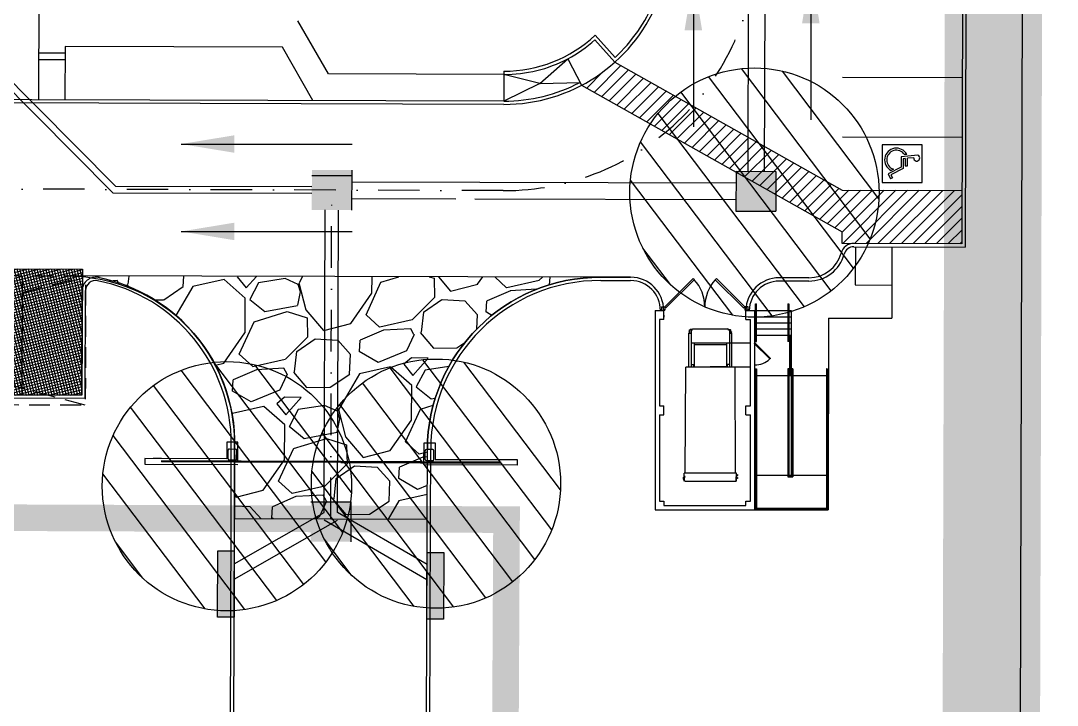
# Model space of a CAD drawing. Header units: feet. Extents: x 26064 to 27719, y 16802 to 28989.
# Drawn here: x 27424.1 to 27580, y 17085.6 to 17188.6 of the extents above; entities that cross this region are included whole.
import ezdxf

# ---------------------------------------------------------------- set-up
doc = ezdxf.new("R2010")
doc.units = ezdxf.units.FT
doc.header["$LTSCALE"] = 50
doc.header["$MEASUREMENT"] = 0
for name, pattern in [('CENTERPL', [0.25, 0.125, -0.0625, 0, -0.0625]), ('DASHED', [0.75, 0.5, -0.25]), ('HIDDEN', [0.375, 0.25, -0.125]), ('HIDDEN25', [0.0938, 0.0625, -0.0313])]:
    doc.linetypes.add(name, pattern=pattern)
for name, color, linetype in [('BUILDING-DOORS-EXT', 2, 'Continuous'), ('BUILDINGS', 5, 'Continuous'), ('CANOPY', 7, 'HIDDEN25'), ('CL-ROADS', 9, 'CENTERPL'), ('CONC-5INCH-BOUNDS', 251, 'Continuous'), ('CONC-5INCH-HATCH', 251, 'Continuous'), ('CONSTRUCTION ENTRANCE', 7, 'Continuous'), ('CURB-B', 4, 'Continuous'), ('CURB-B-public', 4, 'Continuous'), ('CURB-F', 32, 'Continuous'), ('CURB-F-public', 32, 'Continuous'), ('DEMO-UTILITY', 1, 'Continuous'), ('DUMPSTER', 2, 'Continuous'), ('ENTRY GATE', 6, 'Continuous'), ('FENCES-CHAIN', 6, 'FENCE-CHAIN'), ('HANDRAILS', 2, 'Continuous'), ('INLET PROTECTION', 1, 'HIDDEN'), ('INLET-HATCH', 9, 'Continuous'), ('INLETS', 6, 'Continuous'), ('PAINT-MARKINGS', 32, 'Continuous'), ('PARKSTRIPES', 32, 'Continuous'), ('SCREEN DOORS', 2, 'Continuous'), ('SD-OUTER', 6, 'Continuous'), ('SD-OUTER-PRIVATE', 6, 'Continuous'), ('SD-STRUCTURE', 6, 'Continuous'), ('SIDEWALK', 9, 'Continuous'), ('SILT FENCE', 200, 'Continuous'), ('SILT_FENCE', 1, 'HIDDEN'), ('STEPS', 7, 'Continuous')]:
    doc.layers.add(name, color=color, linetype=linetype)
doc.styles.add('ls80', font='simplex', dxfattribs={"oblique": 15, "height": 4})
doc.linetypes.add('FENCE-CHAIN', pattern='A,1,0,[133,ltypeshp.shx,S=0.05,R=0,X=0,Y=0],-0.1', length=1.1)
doc.dimstyles.new('dim', dxfattribs={"dimtxt": 0.18, "dimasz": 0.16, "dimexe": 0.0625, "dimexo": 0.0625, "dimgap": 0.03, "dimtad": 3, "dimdec": 4, "dimzin": 0, "dimdsep": 46, "dimtxsty": 'ls80', "dimcen": 0.09, "dimclrd": 256, "dimclre": 256, "dimclrt": 256, "dimaunit": 1, "dimadec": 4, "dimazin": 0, "dimtfac": 1, "dimtdec": 4, "dimtofl": 0, "dimtmove": 2, "dimatfit": 3, "dimfxl": 0, "dimtolj": 1, "dimtzin": 0, "dimlwd": -1, "dimlwe": -1, "dimarcsym": 0})

# ---------------------------------------------------------------- blocks, each defined once
blk = doc.blocks.new('ADA-marking')
for p, q in [((-2.84, 3), (-2.84, -3)), ((2.84, 3), (-2.84, 3)), ((-1.26, 2.37), (-1.04, -0.16)), ((-0.89, 1.74), (-0.81, 0.79)), ((2.84, -3), (2.84, 3)), ((-1.4, 0.7), (-1.37, 0.35)), ((0.32, 0.79), (-0.81, 0.79)), ((-0.78, 0.47), (-0.75, 0.16)), ((-0.78, 0.47), (0.32, 0.47)), ((-0.75, 0.16), (0.74, 0.16)), ((0.32, 0.47), (0.32, 0.79)), ((0.74, 0.16), (1.68, -1.69)), ((-1.04, -0.16), (0.54, -0.16)), ((0.54, -0.16), (1.53, -2.1)), ((0.81, -1.32), (1, -1.68)), ((1.68, -1.69), (2.14, -1.48)), ((2.14, -1.48), (2.27, -1.77)), ((-2.84, -3), (2.84, -3)), ((1.53, -2.1), (2.27, -1.77))]:
    blk.add_line(p, q)
for centre, radius, start, end in [((-0.85, 2.19), 0.454, 264.3974, 156.5932), ((-0.57, -0.87), 1.77, 117.8826, 332.6359), ((-0.57, -0.87), 1.46, 123.2395, 342.159)]:
    blk.add_arc(centre, radius, start, end)

msp = doc.modelspace()

# ---------------------------------------------------------------- hatches: boundary and pattern name
at = {"layer": 'CONC-5INCH-HATCH'}
h = msp.add_hatch(dxfattribs=at)
h.set_pattern_fill('ANSI37', scale=3.33, angle=329.2625, style=0)
edge = h.paths.add_edge_path()
edge.add_line((27433.3759, 17151.20601), (27433.31958, 17132.21875))
edge.add_line((27433.31958, 17132.21875), (27361.31868, 17132.42889))
edge.add_line((27361.31868, 17132.42889), (27361.36527, 17148.39053))
edge.add_arc((27359.36528, 17148.39637), 2, 359.8327778, 420.3210206)
edge.add_line((27360.35556, 17150.13399), (27361.09827, 17151.43721))
edge.add_line((27361.09827, 17151.43721), (27433.3759, 17151.20601))
at = {"layer": 'CONSTRUCTION ENTRANCE'}
h = msp.add_hatch(dxfattribs=at)
h.set_pattern_fill('GRAVEL', color=4, scale=20, style=0)
h.set_pattern_definition([(245.2836, (27439.0018, 17148.4321), (-99.34596, -219.38637), [2.6907, -266.3818]), (202.2405, (27437.8767, 17145.9879), (223.2412125, 90.351337), [4.61736, -457.1185]), (149.7812, (27433.6029, 17144.2402), (256.297784, -150.703178), [3.2558, -322.3206]), (284.5445, (27427.639, 17137.1499), (-99.657259, 387.902607), [4.20476, -416.27116]), (310.1045, (27428.695, 17133.0799), (-166.744636, 199.489929), [4.1231, -408.1875]), (14.5445, (27431.351, 17129.9263), (-387.902607, -99.657259), [4.20476, -416.27116]), (54.965, (27435.421, 17130.9822), (-188.89964, -268.173313), [5.5606, -550.497]), (89.5261, (27438.6132, 17135.5352), (3.05696, 461.725729), [5.24976, -519.7264]), (138.7004, (27438.6566, 17140.7848), (-229.977095, 200.774841), [4.219, -417.6815]), (192.5072, (27435.487, 17143.5693), (216.01841, 46.217408), [4.8166, -236.0153]), (239.6682, (27430.7847, 17142.52624), (-163.863616, -281.3338163), [6.22896, -616.6675]), (156.085, (27446.6057, 17142.8373), (-169.314366, 73.02499), [2.126, -210.4769]), (188.74, (27444.6622, 17143.6992), (260.152711, 38.994379), [4.0447, -400.4302]), (242.27, (27440.664, 17143.085), (5.9378, -19.0982), [2.8284, -25.456]), (220.4694, (27438.615, 17144.9607), (83.61566, 67.885365), [1.5232, -150.7923]), (309.072, (27437.4562, 17143.972), (-36.91156, 51.35696), [2.154, -105.5492]), (48.2346, (27438.814, 17142.2998), (45.41913, 56.00983), [3.4986, -113.1205]), (178.836, (27441.144, 17144.9093), (44.13426, -7.22267), [2.5298, -60.7157]), (33.6603, (27426.3792, 17140.5282), (173.169198, 116.672314), [3.544, -350.8569]), (87.617, (27429.329, 17142.4926), (-11.077384, -233.831767), [2.9732, -294.3482]), (310.4694, (27439.9567, 17148.729), (-67.885365, 83.61566), [3.0463, -149.2692]), (0.8813, (27441.9339, 17146.4115), (-208.795739, -2.083136), [3.544, -350.8569]), (356.7148, (27430.0607, 17128.6873), (-107.36677, 8.50754), [3.4176, -167.4625]), (312.046, (27433.4727, 17128.4915), (-160.806568, 180.391925), [2.8636, -283.4929]), (84.072, (27446.0855, 17129.69), (8.50766, 107.36676), [3.0463, -149.2692]), (34.6248, (27446.4001, 17132.7201), (-224.52614, -153.583903), [3.3526, -331.9085]), (86.7148, (27436.7273, 17126.7806), (-8.50754, -107.36677), [1.7088, -169.1713]), (118.581, (27444.9396, 17129.334), (-42.84929, 70.45523), [1.0198, -100.9606]), (183.235, (27444.4517, 17130.2294), (63.2325, -1.2849), [4.123, -78.339]), (203.2798, (27440.3352, 17129.9967), (185.044655, 78.47594), [3.821, -378.2785]), (320.961, (27439.3483, 17140.581), (-30.9738, 32.2587), [2.8844, -69.2266]), (10.428, (27441.5887, 17138.7642), (336.545703, 62.745469), [5.0359, -498.55126]), (78.2162, (27446.5414, 17139.6757), (-34.82857, -157.43879), [2.0591, -203.8535]), (107.27, (27446.962, 17141.691), (-25.036, 13.1605), [1.2, -18.8]), (137.5272, (27439.7751, 17130.451), (117.957286, -109.93669), [2.7785, -275.0704]), (65.2836, (27437.7257, 17132.3271), (99.34596, 219.38637), [5.3814, -263.691]), (17.27, (27439.976, 17137.216), (13.1605, 25.036), [5.2, -14.8]), (342.5756, (27444.9413, 17138.7593), (-232.546767, 74.310185), [3.1623, -313.0655]), (271.3254, (27447.9585, 17137.8124), (4.65285, -82.33074), [2.912, -142.6902]), (224.9168, (27448.0259, 17134.90115), (-303.488773, -303.800202), [4.7413, -469.3895]), (192.6969, (27444.6684, 17131.5534), (-254.214906, -58.092886), [5.016, -496.5815])])
edge = h.paths.add_edge_path()
edge.add_line((27511.35826, 17149.98386), (27431.35846, 17150.16275))
edge.add_arc((27431.18884, 17125.05865), 25.10467, -1.6826444, 89.6128794, ccw=False)
edge.add_line((27456.28269, 17124.32149), (27456.25179, 17113.66514))
edge.add_line((27456.25179, 17113.66514), (27485.25159, 17113.55403))
edge.add_line((27485.25159, 17113.55403), (27485.28249, 17124.06044))
edge.add_arc((27511.28238, 17123.98397), 26, 89.8327778, 179.8314954, ccw=False)
at = {"layer": 'INLET PROTECTION', "linetype": 'Continuous'}
h = msp.add_hatch(dxfattribs=at)
h.set_pattern_fill('ANSI31', scale=37.499998, angle=262.0889784, style=0)
h.set_pattern_definition([(307.088978, (51645.4796, -6102.0128), (3.7392183, 2.82681806), [])])
edge = h.paths.add_edge_path()
edge.add_arc((27534.49138, 17162.71339), 18.75, 0, 360)
h = msp.add_hatch(dxfattribs=at)
h.set_pattern_fill('ANSI31', scale=37.499998, angle=262.0889784, style=0)
h.set_pattern_definition([(307.088978, (51566.1146, -6146.1893), (3.7392183, 2.82681806), [])])
edge = h.paths.add_edge_path()
edge.add_arc((27455.12633, 17118.53685), 18.75, 0, 360)
h = msp.add_hatch(dxfattribs=at)
h.set_pattern_fill('ANSI31', scale=37.499998, angle=262.0889784, style=0)
h.set_pattern_definition([(307.088978, (51597.5637, -6145.806), (3.7392183, 2.82681806), [])])
edge = h.paths.add_edge_path()
edge.add_arc((27486.57547, 17118.92026), 18.75, 0, 360)
at = {"layer": 'PAINT-MARKINGS'}
h = msp.add_hatch(dxfattribs=at)
h.set_pattern_fill('ANSI31', scale=10, style=0)
h.paths.add_polyline_path([(27547.68727, 17156.81081), (27547.6822, 17155.07411), (27565.68212, 17155.02157), (27565.70549, 17163.02914), (27547.70557, 17163.08167), (27513.4898, 17182.32317, -0.061099089), (27508.49183, 17178.85265)])

# ---------------------------------------------------------------- linework, layer by layer
at = {"layer": 'BUILDING-DOORS-EXT', "color": 7}
for p, q in [((27534.539, 17140.11833), (27534.45061, 17140.03)), ((27536.80557, 17137.67375), (27534.45061, 17140.03)), ((27536.89395, 17137.76208), (27534.539, 17140.11833)), ((27536.89395, 17137.76208), (27536.80557, 17137.67375))]:
    msp.add_line(p, q, dxfattribs=at)
msp.add_arc((27534.53529, 17140.13637), 3.34943, 269.6457321, 312.6727718, dxfattribs=at)
at = {"layer": 'BUILDINGS', "color": 7}
for p, q in [((27519.54519, 17144.94592), (27520.87816, 17144.94626)), ((27519.54519, 17144.94592), (27519.5452, 17114.96037)), ((27520.87816, 17143.61421), (27520.87816, 17144.94626)), ((27533.20603, 17144.95208), (27534.53899, 17144.94982)), ((27533.20603, 17143.61742), (27533.20603, 17144.95208)), ((27534.53899, 17114.96335), (27534.539, 17144.94887)), ((27520.87816, 17143.61421), (27520.21038, 17143.61403)), ((27520.21038, 17143.61403), (27520.213, 17130.61922)), ((27520.87621, 17144.27888), (27520.87533, 17143.97692)), ((27533.20603, 17143.61742), (27533.87122, 17143.617)), ((27533.87121, 17130.62243), (27533.87122, 17143.617)), ((27520.21436, 17130.62133), (27520.88076, 17130.61938)), ((27520.88077, 17129.28735), (27520.88076, 17130.61938)), ((27533.20343, 17130.62261), (27533.87121, 17130.62243)), ((27533.20344, 17129.29056), (27533.20343, 17130.62261)), ((27520.213, 17129.28716), (27520.21299, 17116.29261)), ((27520.213, 17129.28716), (27520.88077, 17129.28735)), ((27533.20344, 17129.29056), (27533.87121, 17129.29056)), ((27533.8712, 17116.29556), (27533.87121, 17129.29074)), ((27519.5452, 17114.96037), (27534.53899, 17114.96335)), ((27520.21299, 17116.29261), (27520.87815, 17116.29277)), ((27520.87815, 17116.29277), (27520.87815, 17115.62804)), ((27520.87815, 17115.62804), (27533.20604, 17115.63127)), ((27533.20604, 17115.63127), (27533.20603, 17116.296)), ((27533.20603, 17116.296), (27533.8712, 17116.29556))]:
    msp.add_line(p, q, dxfattribs=at)
at = {"layer": 'CANOPY', "color": 7}
for p, q in [((27360.81431, 17130.93035), (27433.872, 17150.17892)), ((27433.8152, 17130.71729), (27360.87111, 17150.39198))]:
    msp.add_line(p, q, dxfattribs=at)
at = {"layer": 'CANOPY', "color": 7, "flags": 128}
msp.add_lwpolyline([(27360.81431, 17130.93035), (27360.87111, 17150.39198), (27433.872, 17150.17892), (27433.8152, 17130.71729)], close=True, dxfattribs=at)
at = {"layer": 'CL-ROADS', "color": 7}
msp.add_line((27496.7048, 17163.0035), (27150.20272, 17164.11188), dxfattribs=at)
at = {"layer": 'CL-ROADS', "color": 7, "flags": 128}
msp.add_lwpolyline([(27470.75169, 17113.60958), (27470.75169, 17113.60958), (27470.8972, 17163.08605)], dxfattribs=at)
at = {"layer": 'CL-ROADS', "color": 7}
msp.add_arc((27496.82635, 17201.00331), 38, 269.8167249, 359.8362338, dxfattribs=at)
at = {"layer": 'CONC-5INCH-BOUNDS', "color": 7, "flags": 128}
msp.add_lwpolyline([(27433.3759, 17151.20601), (27433.31958, 17132.21875), (27361.31868, 17132.42889), (27361.36527, 17148.39053, 0.270233814), (27360.35556, 17150.13399), (27361.09827, 17151.43721), (27433.3759, 17151.20601)], format="xyb", close=True, dxfattribs=at)
at = {"layer": 'CONSTRUCTION ENTRANCE', "color": 4}
msp.add_lwpolyline([(27511.35826, 17149.98386), (27431.35846, 17150.16275, -0.420851831), (27456.28269, 17124.32149), (27456.25179, 17113.66514), (27485.25159, 17113.55403), (27485.28249, 17124.06044, -0.414207007), (27511.35826, 17149.98386, -0.909921138)], format="xyb", close=True, dxfattribs=at)
at = {"layer": 'CURB-B', "color": 7, "flags": 128}
for points in [[(27566.49297, 17261.52726), (27566.18066, 17154.52012)], [(27510.52796, 17186.39012), (27513.52626, 17183.03296)], [(27496.78514, 17180.97193), (27496.77201, 17176.47195)], [(27496.77201, 17176.47195), (27407.96021, 17176.73115)], [(27549.45201, 17154.56894), (27566.18066, 17154.52012)], [(27555.18071, 17154.55222), (27555.14933, 17143.80227)], [(27511.3568, 17149.48386), (27515.86459, 17149.47071)], [(27542.67479, 17149.39246), (27538.21726, 17149.39397)], [(27433.81812, 17131.71729), (27433.86558, 17147.981)], [(27433.81812, 17131.71729), (27360.81723, 17131.93035)], [(27455.75203, 17113.66706), (27455.7846, 17124.8265)], [(27485.75182, 17113.55211), (27485.78249, 17124.0584)], [(27485.77365, 17122.05414), (27485.77366, 17122.05841)]]:
    msp.add_lwpolyline(points, dxfattribs=at)
for points in [[(27513.52626, 17183.03296, 0.106853838), (27519.44215, 17191.52466)], [(27496.78514, 17180.97193, 0.191523261), (27510.52796, 17186.39012)], [(27496.77201, 17176.47195, 0.122562942), (27508.25877, 17179.29502)], [(27549.45201, 17154.56894, 0.339844223), (27547.99933, 17153.45938)], [(27542.67479, 17149.39246, 0.339844223), (27547.99933, 17153.45938)], [(27435.65797, 17149.44785, 0.472021155), (27433.86558, 17147.981)], [(27455.7846, 17124.8265, 0.358991473), (27435.65797, 17149.44785)], [(27511.3568, 17149.48386, 0.414213562), (27485.78249, 17124.0584)], [(27520.34944, 17144.9596, 0.414213562), (27515.86459, 17149.47071)], [(27538.21726, 17149.39397, 0.411455204), (27533.70618, 17144.95123)]]:
    msp.add_lwpolyline(points, format="xyb", dxfattribs=at)
at = {"layer": 'CURB-B-public', "color": 7}
for p, q in [((27455.14944, 16908.85051), (27455.75179, 17113.66661)), ((27485.1529, 16908.34237), (27485.75182, 17113.55211))]:
    msp.add_line(p, q, dxfattribs=at)
at = {"layer": 'CURB-F', "color": 7}
for p, q in [((27565.99151, 17261.02872), (27565.68212, 17155.02157)), ((27510.49227, 17185.67947), (27513.4898, 17182.32317)), ((27496.77055, 17175.97195), (27407.95875, 17176.23115)), ((27565.68212, 17155.02157), (27549.45347, 17155.06894)), ((27515.86605, 17149.9707), (27511.32556, 17149.98396)), ((27511.35826, 17149.98386), (27515.86605, 17149.9707)), ((27542.67496, 17149.89246), (27538.21742, 17149.89397)), ((27433.31958, 17132.21875), (27433.36559, 17147.98246)), ((27433.31958, 17132.21875), (27361.31868, 17132.42889)), ((27456.25179, 17113.66514), (27456.28469, 17124.85241)), ((27485.25159, 17113.55403), (27485.28249, 17124.06044))]:
    msp.add_line(p, q, dxfattribs=at)
for centre, radius, start, end in [((27496.84349, 17200.96184), 24.99, 269.8327778, 337.3346194), ((27496.84349, 17200.96184), 20.49, 297.7827395, 311.7682335), ((27496.84349, 17200.96184), 20.49, 269.8327778, 297.7827395), ((27549.44763, 17153.06895), 2, 89.8327778, 164.912907), ((27542.69084, 17154.89044), 4.998, 269.8327778, 344.912907), ((27435.36558, 17147.97662), 2, 78.7595708, 179.8327778), ((27430.7848, 17124.9274), 25.5, 359.8314954, 78.7595708), ((27511.28238, 17123.98397), 26, 89.8327778, 179.8314954), ((27515.85146, 17144.97273), 4.998, 359.8327778, 89.8327778), ((27538.20413, 17144.8957), 4.99829, 89.8327778, 179.292662)]:
    msp.add_arc(centre, radius, start, end, dxfattribs=at)
at = {"layer": 'CURB-F-public', "color": 7}
for p, q in [((27455.64943, 16908.84904), (27456.25179, 17113.66514)), ((27484.64807, 16908.34237), (27485.25159, 17113.55403))]:
    msp.add_line(p, q, dxfattribs=at)
at = {"layer": 'DEMO-UTILITY', "color": 1, "linetype": 'DASHED', "const_width": 4}
for points in [[(27139.07639, 16837.55616), (27136.77996, 16836.40038), (27176.86763, 16836.40038), (27177.08777, 16899.81834), (27306.13781, 16899.37037), (27307.17391, 17114.23636), (27497.1933, 17113.50827), (27496.89571, 17057.7123), (27575.39252, 17057.1509), (27578.04835, 18013.41051), (27578.04835, 18043.90918), (26750.68492, 18040.58724), (26748.26576, 18022.94146), (26393.41176, 18022.94146)], [(26551.80235, 16901.98887), (27136.77996, 16899.95826), (27136.77996, 16836.40038), (27176.86763, 16836.40038), (27177.08777, 16899.81834), (27306.13781, 16899.37037), (27307.17391, 17114.23636), (27497.1933, 17113.50827), (27496.89571, 17057.7123), (27575.39252, 17057.1509), (27575.39252, 17057.1509)]]:
    msp.add_lwpolyline(points, dxfattribs=at)
at = {"layer": 'DUMPSTER', "color": 7, "ltscale": 6}
for p, q in [((27524.62667, 17136.44709), (27524.62667, 17141.58242)), ((27524.96577, 17142.0359), (27524.96577, 17136.44703)), ((27525.20055, 17142.22874), (27530.50103, 17142.22735)), ((27530.73579, 17142.03441), (27530.7358, 17136.44553)), ((27531.0749, 17136.44545), (27531.0749, 17141.58074)), ((27525.43009, 17140.11723), (27525.43009, 17136.50947)), ((27530.27149, 17140.11595), (27530.27148, 17136.50821)), ((27525.43009, 17139.84611), (27530.27149, 17139.84483)), ((27524.09028, 17120.49386), (27524.18323, 17136.44723)), ((27525.33619, 17136.50949), (27527.85079, 17136.50884)), ((27530.36539, 17136.50819), (27527.85079, 17136.50884)), ((27531.51835, 17136.44533), (27531.61129, 17120.4919)), ((27531.64877, 17119.24067), (27524.0528, 17119.24263))]:
    msp.add_line(p, q, dxfattribs=at)
at = {"layer": 'DUMPSTER', "color": 7, "linetype": 'Continuous', "ltscale": 0.5}
for p, q in [((27524.62667, 17141.58242), (27524.96577, 17141.58232)), ((27524.69448, 17141.80137), (27524.69448, 17141.67624)), ((27524.74144, 17141.80135), (27524.69448, 17141.80137)), ((27524.74143, 17141.67624), (27524.69448, 17141.67624)), ((27524.74144, 17141.58238), (27524.74144, 17142.05059)), ((27524.74144, 17142.05059), (27524.76231, 17142.05059)), ((27524.76231, 17141.58238), (27524.76231, 17142.06623)), ((27525.13793, 17142.06613), (27524.76231, 17142.06623)), ((27525.13794, 17142.09842), (27524.80404, 17142.0985)), ((27524.80404, 17142.06621), (27524.80404, 17142.0985)), ((27524.96577, 17142.0359), (27525.13793, 17142.03586)), ((27525.13793, 17142.16621), (27525.20055, 17142.22874)), ((27525.13793, 17142.03586), (27525.13793, 17142.16621)), ((27530.56363, 17142.16479), (27530.50103, 17142.22735)), ((27530.56363, 17142.03445), (27530.56363, 17142.16479)), ((27530.56363, 17142.09701), (27530.89753, 17142.09693)), ((27530.56363, 17142.06467), (27530.93926, 17142.06459)), ((27530.73579, 17142.03441), (27530.56363, 17142.03445)), ((27530.73579, 17141.58083), (27531.0749, 17141.58074)), ((27530.89752, 17142.06459), (27530.89753, 17142.09693)), ((27530.93925, 17141.58079), (27530.93926, 17142.06459)), ((27530.96013, 17142.04891), (27530.93926, 17142.04893)), ((27530.96012, 17141.67462), (27531.00707, 17141.6746)), ((27530.96013, 17141.58076), (27530.96013, 17142.04891)), ((27530.96013, 17141.79974), (27531.00707, 17141.79974)), ((27531.00707, 17141.79974), (27531.00707, 17141.6746)), ((27524.96577, 17136.84847), (27525.34662, 17136.84837)), ((27525.30488, 17136.84839), (27525.30489, 17136.44695)), ((27525.33617, 17136.84837), (27525.33619, 17136.44693)), ((27530.73579, 17136.84697), (27530.35496, 17136.84707)), ((27530.36539, 17136.84707), (27530.36539, 17136.44563)), ((27530.3967, 17136.84705), (27530.3967, 17136.44561)), ((27531.51835, 17136.44533), (27524.18323, 17136.44723)), ((27523.78671, 17119.88917), (27523.78673, 17119.5868)), ((27523.78671, 17119.88917), (27523.80237, 17119.88917)), ((27523.78673, 17119.84746), (27523.92758, 17119.84744)), ((27523.78673, 17119.68063), (27523.92758, 17119.68059)), ((27523.80237, 17119.88917), (27523.80237, 17119.58678)), ((27531.77919, 17120.49186), (27523.92236, 17120.4939)), ((27523.92236, 17119.99342), (27523.92236, 17120.4939)), ((27524.0893, 17119.99334), (27523.92236, 17119.99342)), ((27523.92758, 17119.27395), (27523.92758, 17119.91)), ((27524.05278, 17119.88911), (27523.94846, 17119.88913)), ((27523.94846, 17119.2948), (27523.94846, 17119.88913)), ((27524.07365, 17119.90996), (27524.07365, 17119.96208)), ((27531.64877, 17119.88713), (27531.75312, 17119.88711)), ((27531.75311, 17119.29277), (27531.75312, 17119.88711)), ((27531.77397, 17119.27191), (27531.77398, 17119.90796)), ((27531.7792, 17119.99138), (27531.77919, 17120.49186)), ((27531.7792, 17119.86624), (27531.7792, 17120.11649)), ((27531.7792, 17120.11649), (27531.86267, 17120.11647)), ((27531.7792, 17119.86624), (27531.86267, 17119.86622)), ((27531.86267, 17119.86622), (27531.86267, 17120.11647)), ((27523.78673, 17119.5868), (27523.80237, 17119.58678)), ((27524.0528, 17119.29477), (27523.94846, 17119.2948)), ((27524.07366, 17119.24263), (27524.07366, 17119.27391)), ((27531.64878, 17119.29279), (27531.75311, 17119.29277))]:
    msp.add_line(p, q, dxfattribs=at)
at = {"layer": 'DUMPSTER', "color": 7, "linetype": 'Continuous', "ltscale": 12}
for p, q in [((27524.97425, 17140.11584), (27533.87122, 17140.11584)), ((27533.87122, 17136.44532), (27530.26911, 17136.44533))]:
    msp.add_line(p, q, dxfattribs=at)
at = {"layer": 'DUMPSTER', "color": 7, "linetype": 'Continuous', "ltscale": 0.5}
for centre, radius in [((27524.67883, 17141.73882), 0.01564), ((27531.02272, 17141.73716), 0.01564), ((27531.85745, 17119.78282), 0.08341), ((27531.86267, 17120.1999), 0.08341), ((27531.85745, 17119.78282), 0.06256), ((27531.86267, 17120.1999), 0.06256), ((27531.9287, 17119.7156), 0.01439), ((27531.93392, 17120.26709), 0.01439)]:
    msp.add_circle(centre, radius, dxfattribs=at)
at = {"layer": 'ENTRY GATE', "color": 7}
for p, q in [((27455.11588, 17125.1571), (27455.10858, 17122.65811)), ((27456.78187, 17125.15224), (27455.11588, 17125.1571)), ((27456.7736, 17122.32005), (27456.78187, 17125.15224)), ((27484.77436, 17122.23839), (27484.78263, 17125.07058)), ((27484.78263, 17125.07058), (27486.44862, 17125.06572)), ((27486.44862, 17125.06572), (27486.44133, 17122.56673)), ((27455.29595, 17122.63674), (27455.29984, 17123.96953)), ((27455.46692, 17124.13564), (27456.42487, 17124.13285)), ((27456.58709, 17122.63297), (27456.59098, 17123.96576)), ((27484.9627, 17122.55022), (27484.96659, 17123.88301)), ((27486.09162, 17124.04633), (27485.13368, 17124.04912)), ((27486.25384, 17122.54645), (27486.25773, 17123.87924)), ((27442.78025, 17122.69409), (27442.77782, 17121.86109)), ((27442.77782, 17121.86109), (27456.77214, 17121.82025)), ((27455.10858, 17122.65811), (27442.78025, 17122.69409)), ((27445.27924, 17122.6868), (27444.04405, 17122.6904)), ((27445.27827, 17122.3536), (27445.27779, 17122.187)), ((27457.27293, 17122.15199), (27445.27779, 17122.187)), ((27457.27342, 17122.31859), (27445.27827, 17122.3536)), ((27456.42, 17122.46686), (27455.46206, 17122.46965)), ((27472.25661, 17122.10826), (27456.27338, 17122.15491)), ((27472.25709, 17122.27486), (27456.27387, 17122.32151)), ((27457.27293, 17122.15199), (27457.27342, 17122.31859)), ((27472.25661, 17122.10826), (27484.25176, 17122.07325)), ((27472.25709, 17122.27486), (27484.25224, 17122.23985)), ((27484.27406, 17122.07325), (27484.27455, 17122.23985)), ((27484.27406, 17122.07325), (27496.26921, 17122.03824)), ((27484.27455, 17122.23985), (27496.2697, 17122.20484)), ((27498.76723, 17121.69775), (27484.77291, 17121.73859)), ((27485.12881, 17122.38313), (27486.08676, 17122.38034)), ((27486.44133, 17122.56673), (27498.76966, 17122.53075)), ((27496.2697, 17122.20484), (27496.26921, 17122.03824)), ((27496.27067, 17122.53804), (27497.50587, 17122.53443)), ((27498.76966, 17122.53075), (27498.76723, 17121.69775))]:
    msp.add_line(p, q, dxfattribs=at)
for centre, start, end in [((27455.46643, 17123.96905), 89.8327778, 179.8327778), ((27456.42438, 17123.96625), 359.8327778, 89.8327778), ((27485.13319, 17123.88253), 89.8327778, 179.8327778), ((27486.09114, 17123.87973), 359.8327778, 89.8327778), ((27455.46254, 17122.63625), 179.8327778, 269.8327778), ((27456.42049, 17122.63346), 269.8327778, 359.8327778), ((27485.1293, 17122.54973), 179.8327778, 269.8327778), ((27486.08725, 17122.54694), 269.8327778, 359.8327778)]:
    msp.add_arc(centre, 0.1666, start, end, dxfattribs=at)
at = {"layer": 'FENCES-CHAIN', "color": 7, "ltscale": 0.5}
msp.add_line((27577.18074, 18012.41307), (27574.39252, 17057.15382), dxfattribs=at)
msp.add_line((27577.18074, 18012.41307), (27574.39252, 17057.15382), dxfattribs=at)
msp.add_line((27577.18074, 18012.41307), (27574.39252, 17057.15382), dxfattribs=at)
at = {"layer": 'HANDRAILS', "color": 7, "ltscale": 6}
for p, q in [((27534.6642, 17140.40912), (27534.66419, 17145.94849)), ((27534.66419, 17145.94849), (27534.78941, 17145.94849)), ((27534.78941, 17140.28406), (27534.78941, 17145.94849)), ((27539.53594, 17145.94849), (27539.53593, 17140.28398)), ((27539.53594, 17145.94849), (27539.66115, 17145.94849)), ((27539.66115, 17145.94849), (27539.66115, 17140.28398)), ((27534.53899, 17140.40912), (27534.6642, 17140.40912)), ((27534.539, 17140.28398), (27534.78941, 17140.28406)), ((27539.66114, 17140.28396), (27539.53593, 17140.28398)), ((27539.78584, 17141.2836), (27539.78583, 17135.20305)), ((27539.91105, 17141.2836), (27539.91105, 17135.20305)), ((27534.53899, 17136.07763), (27534.6642, 17136.07763)), ((27534.539, 17136.20277), (27534.78941, 17136.20269)), ((27534.6642, 17136.07763), (27534.66419, 17115.0857)), ((27534.78941, 17136.20269), (27534.7894, 17115.21067)), ((27539.53593, 17136.20267), (27539.53593, 17119.9562)), ((27539.66115, 17136.20267), (27539.53594, 17136.20267)), ((27539.66115, 17136.20267), (27539.66114, 17120.0813)), ((27540.16407, 17136.20179), (27540.16146, 17120.08123)), ((27540.28927, 17136.20177), (27540.16407, 17136.20179)), ((27540.28927, 17136.20177), (27540.28667, 17119.95608)), ((27545.43991, 17136.20039), (27545.31469, 17136.20041)), ((27545.31469, 17136.20039), (27545.31469, 17115.21065)), ((27545.43991, 17136.20037), (27545.4399, 17115.0857)), ((27539.53593, 17119.9562), (27540.28667, 17119.95608)), ((27539.66114, 17120.0813), (27540.16146, 17120.08123)), ((27534.66419, 17115.08568), (27545.4399, 17115.0857)), ((27534.7894, 17115.21065), (27545.31469, 17115.21065))]:
    msp.add_line(p, q, dxfattribs=at)
at = {"layer": 'INLET PROTECTION', "color": 7, "linetype": 'Continuous'}
for centre in [(27534.49138, 17162.71339), (27455.12633, 17118.53685), (27486.57547, 17118.92026)]:
    msp.add_circle(centre, 18.75, dxfattribs=at)
at = {"layer": 'INLET-HATCH', "color": 7}
for points in [[(27467.90599, 17166.10035), (27473.90596, 17166.08284), (27467.88847, 17160.10037), (27473.88845, 17160.08286)], [(27531.72095, 17165.90826), (27537.72092, 17165.89075), (27531.70344, 17159.90829), (27537.70341, 17159.89078)], [(27467.76166, 17116.20404), (27473.76163, 17116.18653), (27467.74415, 17110.20406), (27473.74412, 17110.18655)], [(27453.73708, 17108.81774), (27456.23707, 17108.81045), (27453.7079, 17098.81779), (27456.20788, 17098.81049)], [(27485.23687, 17108.54939), (27487.73686, 17108.54209), (27485.20769, 17098.54943), (27487.70768, 17098.54214)]]:
    msp.add_solid(points, dxfattribs=at)
at = {"layer": 'INLETS', "color": 7, "flags": 128}
for points in [[(27453.73708, 17108.81774), (27456.23707, 17108.81045), (27456.20788, 17098.81049), (27453.7079, 17098.81779), (27453.73708, 17108.81774)], [(27485.23687, 17108.54939), (27487.73686, 17108.54209), (27487.70768, 17098.54214), (27485.20769, 17098.54943), (27485.23687, 17108.54939)]]:
    msp.add_lwpolyline(points, dxfattribs=at)
at = {"layer": 'PAINT-MARKINGS', "color": 7}
for p, q in [((27513.4898, 17182.32317), (27547.70557, 17163.08167)), ((27508.49183, 17178.85265), (27547.68727, 17156.81081))]:
    msp.add_line(p, q, dxfattribs=at)
at = {"layer": 'PAINT-MARKINGS', "color": 7, "flags": 128}
msp.add_lwpolyline([(27547.70557, 17163.08167), (27565.70549, 17163.02914), (27565.68212, 17155.02157), (27547.6822, 17155.07411), (27547.68727, 17156.81081)], dxfattribs=at)
at = {"layer": 'PARKSTRIPES', "color": 7}
for p, q in [((27547.75518, 17180.0816), (27565.75511, 17180.02907)), ((27547.72892, 17171.08164), (27565.72884, 17171.02911)), ((27424.32221, 17132.17536), (27424.37475, 17150.1753))]:
    msp.add_line(p, q, dxfattribs=at)
at = {"layer": 'SCREEN DOORS', "color": 7}
for p, q in [((27521.00241, 17145.53121), (27525.25577, 17149.78077)), ((27525.43284, 17149.60384), (27521.18052, 17145.35588)), ((27525.25577, 17149.78077), (27525.43284, 17149.60384)), ((27528.77875, 17149.78215), (27528.59928, 17149.60467)), ((27528.59928, 17149.60467), (27532.86202, 17145.35892)), ((27533.04069, 17145.53754), (27528.77875, 17149.78215)), ((27520.50116, 17145.03287), (27521.00095, 17145.03142)), ((27520.50261, 17145.53269), (27521.00241, 17145.53121)), ((27520.50407, 17145.5294), (27520.50261, 17145.02959)), ((27521.00241, 17145.53121), (27521.00095, 17145.03142)), ((27521.18052, 17145.35588), (27521.00241, 17145.53121)), ((27532.86202, 17145.35892), (27533.04069, 17145.53754)), ((27533.04069, 17145.53754), (27533.03923, 17145.03774)), ((27533.53846, 17145.03628), (27533.03923, 17145.03774)), ((27533.53991, 17145.53608), (27533.04069, 17145.53754)), ((27533.53846, 17145.03628), (27533.53991, 17145.53608))]:
    msp.add_line(p, q, dxfattribs=at)
for centre, radius, start, end in [((27520.9411, 17145.51988), 6.07078, 0.1294098, 42.2775849), ((27533.12989, 17145.49305), 6.11816, 137.7756651, 179.6203244)]:
    msp.add_arc(centre, radius, start, end, dxfattribs=at)
at = {"layer": 'SD-OUTER', "color": 7}
for p, q in [((27533.62617, 17219.08891), (27533.47094, 17165.90315)), ((27536.12616, 17219.08161), (27535.97093, 17165.89586)), ((27473.90085, 17164.33284), (27531.71586, 17164.16411)), ((27473.89356, 17161.83285), (27489.58567, 17161.78706)), ((27492.41415, 17161.7788), (27531.70856, 17161.66412)), ((27469.75459, 17114.59795), (27469.8884, 17160.09454)), ((27471.75459, 17114.59207), (27471.88839, 17160.0887)), ((27456.22485, 17104.53402), (27471.75119, 17113.43737)), ((27456.23169, 17106.84344), (27469.75459, 17114.59795)), ((27485.2249, 17104.44873), (27469.7512, 17113.44326)), ((27485.23164, 17106.75815), (27471.75459, 17114.59207))]:
    msp.add_line(p, q, dxfattribs=at)
at = {"layer": 'SD-OUTER-PRIVATE', "color": 7}
for p, q in [((27420.12937, 17182.04921), (27438.38521, 17163.6865)), ((27419.42021, 17181.34417), (27437.96808, 17162.68771)), ((27438.38521, 17163.6865), (27467.89869, 17163.60036)), ((27437.96808, 17162.68771), (27467.89577, 17162.60036))]:
    msp.add_line(p, q, dxfattribs=at)
at = {"layer": 'SD-STRUCTURE', "color": 7}
for p, q in [((27467.90599, 17165.27798), (27473.90596, 17165.26047)), ((27473.90596, 17166.08284), (27473.88845, 17160.08286)), ((27531.72095, 17165.90826), (27531.70344, 17159.90829)), ((27531.72095, 17165.90826), (27537.72092, 17165.89075)), ((27537.72092, 17165.89075), (27537.70341, 17159.89078)), ((27531.70344, 17159.90829), (27537.70341, 17159.89078)), ((27467.76166, 17116.20404), (27473.76163, 17116.18653)), ((27473.76163, 17116.18653), (27473.74412, 17110.18655))]:
    msp.add_line(p, q, dxfattribs=at)
at = {"layer": 'SIDEWALK', "color": 7}
for p, q in [((27427.04119, 17272.96513), (27426.76017, 17176.67628)), ((27470.39046, 17180.54896), (27465.79502, 17188.56241)), ((27430.7835, 17184.66457), (27430.76015, 17176.66461)), ((27463.47396, 17184.56917), (27430.7835, 17184.66457)), ((27468.06939, 17176.55572), (27463.47396, 17184.56917)), ((27502.21106, 17179.12176), (27506.39429, 17182.8339)), ((27506.39429, 17182.8339), (27508.49183, 17178.85265)), ((27496.78369, 17180.47193), (27470.39046, 17180.54896)), ((27502.21106, 17179.12176), (27496.78369, 17180.47193)), ((27502.21106, 17179.12176), (27496.77201, 17176.47195)), ((27502.21106, 17179.12176), (27508.25877, 17179.29502)), ((27549.68073, 17154.56827), (27549.66395, 17148.8183)), ((27549.66395, 17148.8183), (27555.16392, 17148.80225)), ((27545.64937, 17143.82999), (27545.56511, 17114.96016)), ((27545.64937, 17143.82999), (27555.14933, 17143.80227))]:
    msp.add_line(p, q, dxfattribs=at)
at = {"layer": 'SILT FENCE', "linetype": 'Continuous', "const_width": 10, "flags": 128}
msp.add_lwpolyline([(27571.18993, 17113.92892), (27571.18993, 17648.08742), (27565.85877, 17658.64102), (27561.96805, 17673.0828), (27561.96805, 17792.50513), (27529.07287, 17872.54221), (27515.83663, 17965.7443), (27485.76855, 17981.4147), (26810.18741, 17983.35403), (26801.24797, 17983.84578), (26736.9852, 17997.16402), (26717.6278, 17998.68722), (26707.45353, 17998.94141), (26541.31565, 17998.97573), (26439.41486, 17996.83872), (26373.56271, 17989.8501), (26343.25903, 17981.11433), (26323.44511, 17981.69672), (26251.9082, 18008.79492), (26227.05969, 18020.52676)], dxfattribs=at)
at = {"layer": 'SILT_FENCE', "color": 3, "linetype": 'Continuous', "flags": 128}
msp.add_lwpolyline([(27571.56538, 17801.6497, 13.33333, 13.33333, 0), (27569.41013, 17063.19384, 13.33333, 13.33333, 0)], format="xyseb", dxfattribs=at)
at = {"layer": 'STEPS', "color": 7}
for p, q in [((27430.78058, 17183.66458), (27426.7806, 17183.67625)), ((27430.77766, 17182.66458), (27426.77768, 17182.67626))]:
    msp.add_line(p, q, dxfattribs=at)
at = {"layer": 'STEPS', "color": 7, "ltscale": 6}
for p, q in [((27534.539, 17144.94887), (27534.66419, 17144.94887)), ((27534.78941, 17144.94887), (27539.53854, 17144.94887)), ((27539.66376, 17144.94887), (27540.03627, 17144.94887)), ((27540.03626, 17144.94887), (27540.03626, 17120.20639)), ((27534.539, 17144.03256), (27534.66419, 17144.03256)), ((27534.539, 17143.11624), (27534.66419, 17143.11624)), ((27534.78941, 17144.03256), (27539.53854, 17144.03256)), ((27534.78941, 17143.11624), (27539.53854, 17143.11624)), ((27539.66376, 17144.03256), (27540.03627, 17144.03256)), ((27539.66376, 17143.11624), (27540.03627, 17143.11624)), ((27534.539, 17142.19992), (27534.66419, 17142.19992)), ((27534.78941, 17142.19992), (27539.53854, 17142.19992)), ((27539.66376, 17142.19992), (27540.03627, 17142.19992)), ((27534.539, 17141.2836), (27534.6642, 17141.2836)), ((27534.78941, 17141.2836), (27539.53854, 17141.2836)), ((27539.66376, 17141.2836), (27540.03627, 17141.2836)), ((27534.539, 17135.20307), (27534.6642, 17135.20307)), ((27534.78941, 17135.20307), (27539.53593, 17135.20305)), ((27539.66115, 17135.20305), (27540.16391, 17135.20305)), ((27540.28927, 17135.20305), (27545.31469, 17135.20305)), ((27545.43991, 17135.20305), (27545.62419, 17135.20305)), ((27534.53899, 17120.20877), (27534.66419, 17120.20877)), ((27534.7894, 17120.20877), (27539.53593, 17120.20877)), ((27539.66114, 17120.20877), (27540.16146, 17120.20877)), ((27540.28667, 17120.20877), (27545.31469, 17120.20877)), ((27545.4399, 17120.20877), (27545.58043, 17120.20877)), ((27534.53899, 17114.96335), (27545.56511, 17114.96016))]:
    msp.add_line(p, q, dxfattribs=at)

# ---------------------------------------------------------------- block references
at = {"layer": 'PAINT-MARKINGS', "color": 7, "rotation": 270}
msp.add_blockref('ADA-marking', (27556.7172, 17167.05539), dxfattribs=at)

# ---------------------------------------------------------------- leaders
at = {"layer": 'SD-STRUCTURE', "color": 7}
for points in [[(27542.96943, 17196.19401), (27542.96943, 17173.65277)], [(27525.29522, 17195.13422), (27525.29522, 17172.59298)], [(27448.23863, 17170.01347), (27473.96637, 17170.01347)], [(27448.23863, 17156.86308), (27473.96637, 17156.86308)]]:
    msp.add_leader(points, dimstyle='dim', override={"dimscale": 50, "dimtad": 0, "dimpost": "'"}, dxfattribs=at)

doc.saveas('drawing.dxf')
